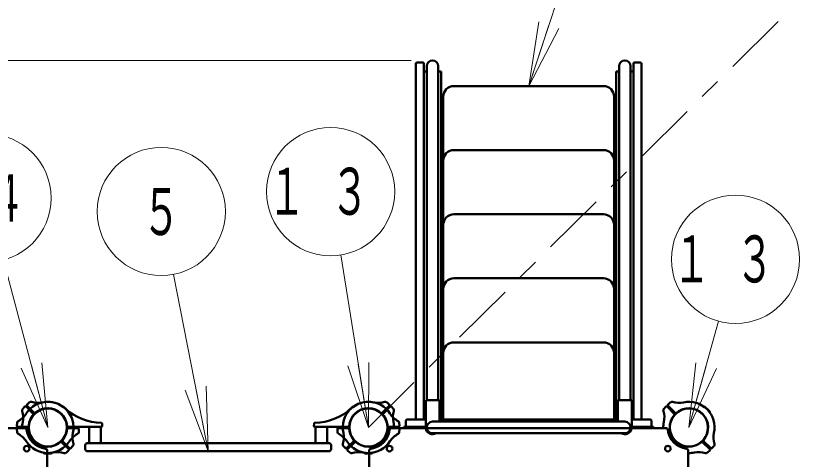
# Model space of a CAD drawing. Units: millimetres on the paper. Extents: x -385 to 0, y -599 to 267.
# Drawn here: x -273.76 to -236.77, y 157.05 to 177.8 of the extents above; entities that cross this region are included whole.
import ezdxf
from ezdxf.enums import TextEntityAlignment as Align

# ---------------------------------------------------------------- set-up
doc = ezdxf.new("R2010")
doc.units = ezdxf.units.MM
doc.linetypes.add('USER2', pattern=[6, 3, -1, 1, -1])
doc.layers.add('LY_1', color=140, linetype='Continuous', lineweight=50)
doc.styles.add('ＭＳ ゴシック', font='')
doc.styles.get('ＭＳ ゴシック').set_extended_font_data('MS Gothic')

msp = doc.modelspace()

# ---------------------------------------------------------------- linework, layer by layer
at = {"layer": 'LY_1', "color": 7, "linetype": 'USER2', "lineweight": 13}
msp.add_line((-257.261, 158.531), (-234.748, 180.843), dxfattribs=at)
at = {"layer": 'LY_1', "color": 7, "lineweight": 13}
for p, q in [((-249.761, 174.511), (-247.659, 180.852)), ((-249.761, 174.511), (-249.292, 177.516)), ((-249.761, 174.511), (-248.817, 177.359)), ((-248.343, 177.201), (-249.761, 174.511)), ((-255.261, 175.708), (-355.311, 175.708)), ((-257.261, 158.531), (-258.556, 166.605)), ((-272.261, 158.531), (-274.339, 166.367)), ((-264.761, 157.421), (-266.379, 165.693)), ((-242.261, 158.531), (-240.882, 163.509)), ((-272.261, 158.531), (-273.513, 161.303)), ((-272.261, 158.531), (-273.03, 161.431)), ((-272.547, 161.559), (-272.261, 158.531)), ((-257.261, 158.531), (-258.23, 161.414)), ((-257.261, 158.531), (-257.736, 161.493)), ((-257.243, 161.572), (-257.261, 158.531)), ((-242.261, 158.531), (-241.942, 161.556)), ((-242.261, 158.531), (-241.46, 161.422)), ((-240.978, 161.289), (-242.261, 158.531)), ((-264.761, 157.421), (-265.828, 160.269)), ((-264.761, 157.421), (-265.337, 160.365)), ((-264.846, 160.461), (-264.761, 157.421))]:
    msp.add_line(p, q, dxfattribs=at)
at = {"layer": 'LY_1'}
for p, q in [((-255.041, 175.556), (-255.041, 158.971)), ((-254.721, 175.616), (-254.981, 175.616)), ((-254.661, 175.556), (-254.661, 158.911)), ((-254.533, 175.436), (-254.533, 159.803)), ((-253.989, 175.436), (-253.989, 159.803)), ((-245.533, 175.436), (-245.533, 159.803)), ((-244.989, 175.436), (-244.989, 159.803)), ((-244.861, 175.556), (-244.861, 158.911)), ((-244.801, 175.616), (-244.541, 175.616)), ((-244.481, 175.556), (-244.481, 158.971)), ((-254.533, 175.191), (-254.661, 175.191)), ((-254.661, 175.191), (-254.661, 158.911)), ((-253.861, 175.191), (-253.989, 175.191)), ((-253.861, 175.191), (-253.861, 158.911)), ((-245.661, 175.191), (-245.661, 158.911)), ((-245.661, 175.191), (-245.533, 175.191)), ((-244.989, 175.191), (-244.861, 175.191)), ((-244.861, 175.191), (-244.861, 158.911)), ((-249.761, 174.511), (-253.261, 174.511)), ((-249.761, 174.511), (-246.261, 174.511)), ((-253.761, 174.011), (-253.761, 158.911)), ((-245.761, 174.011), (-245.761, 158.911)), ((-249.761, 171.511), (-253.261, 171.511)), ((-249.761, 171.511), (-246.261, 171.511)), ((-249.761, 168.511), (-253.261, 168.511)), ((-249.761, 168.511), (-246.261, 168.511)), ((-249.761, 165.511), (-253.261, 165.511)), ((-249.761, 165.511), (-246.261, 165.511)), ((-249.761, 162.511), (-253.261, 162.511)), ((-249.761, 162.511), (-246.261, 162.511)), ((-254.581, 159.803), (-254.581, 158.563)), ((-253.941, 159.803), (-254.581, 159.803)), ((-253.941, 159.803), (-253.941, 158.803)), ((-245.581, 159.803), (-244.941, 159.803)), ((-245.581, 159.803), (-245.581, 158.803)), ((-244.941, 159.803), (-244.941, 158.563)), ((-273.336, 159.505), (-273.443, 159.39)), ((-272.945, 159.173), (-273.279, 159.506)), ((-272.903, 159.215), (-273.236, 159.548)), ((-273.235, 159.606), (-273.12, 159.713)), ((-271.566, 159.509), (-271.564, 159.511)), ((-257.957, 159.509), (-257.959, 159.511)), ((-256.62, 159.215), (-256.287, 159.548)), ((-256.577, 159.173), (-256.244, 159.506)), ((-256.288, 159.606), (-256.403, 159.713)), ((-256.187, 159.505), (-256.079, 159.39)), ((-243.336, 159.505), (-243.443, 159.39)), ((-242.945, 159.173), (-243.279, 159.506)), ((-242.903, 159.215), (-243.236, 159.548)), ((-243.235, 159.606), (-243.12, 159.713)), ((-241.566, 159.509), (-241.564, 159.511)), ((-271.283, 159.226), (-271.281, 159.229)), ((-258.239, 159.226), (-258.242, 159.229)), ((-241.283, 159.226), (-241.281, 159.229)), ((-273.71, 158.602), (-273.705, 158.748)), ((-269.713, 158.603), (-269.718, 158.708)), ((-259.81, 158.603), (-259.805, 158.708)), ((-255.813, 158.602), (-255.818, 158.748)), ((-255.511, 158.811), (-255.511, 158.631)), ((-255.411, 158.911), (-254.581, 158.911)), ((-249.761, 158.803), (-254.261, 158.803)), ((-253.941, 158.911), (-249.761, 158.911)), ((-245.581, 158.911), (-249.761, 158.911)), ((-249.761, 158.803), (-245.261, 158.803)), ((-244.111, 158.911), (-244.941, 158.911)), ((-244.011, 158.811), (-244.011, 158.631)), ((-279.761, 158.501), (-273.354, 158.501)), ((-273.71, 158.46), (-273.704, 158.302)), ((-273.199, 158.561), (-273.67, 158.561)), ((-273.199, 158.501), (-273.67, 158.501)), ((-271.324, 158.561), (-269.752, 158.561)), ((-271.324, 158.501), (-270.853, 158.501)), ((-270.813, 158.46), (-270.818, 158.314)), ((-270.333, 158.561), (-270.333, 157.801)), ((-269.789, 158.561), (-269.789, 157.801)), ((-258.199, 158.561), (-259.77, 158.561)), ((-259.733, 158.561), (-259.733, 157.801)), ((-259.189, 158.561), (-259.189, 157.801)), ((-258.71, 158.46), (-258.705, 158.314)), ((-258.199, 158.501), (-258.67, 158.501)), ((-256.324, 158.561), (-255.853, 158.561)), ((-256.324, 158.501), (-255.853, 158.501)), ((-249.761, 158.501), (-256.169, 158.501)), ((-255.813, 158.46), (-255.818, 158.302)), ((-254.532, 158.563), (-255.601, 158.563)), ((-255.601, 158.563), (-255.601, 158.499)), ((-254.532, 158.499), (-255.601, 158.499)), ((-249.761, 158.501), (-243.354, 158.501)), ((-244.991, 158.563), (-243.921, 158.563)), ((-244.991, 158.499), (-243.921, 158.499)), ((-243.921, 158.563), (-243.921, 158.499)), ((-249.761, 158.259), (-254.261, 158.259)), ((-249.761, 158.259), (-245.261, 158.259)), ((-271.62, 157.847), (-271.287, 157.514)), ((-271.577, 157.889), (-271.244, 157.556)), ((-271.187, 157.557), (-271.087, 157.664)), ((-270.511, 157.521), (-270.511, 157.701)), ((-259.111, 157.801), (-270.411, 157.801)), ((-259.011, 157.521), (-259.011, 157.701)), ((-258.336, 157.557), (-258.435, 157.664)), ((-257.945, 157.889), (-258.279, 157.556)), ((-257.903, 157.847), (-258.236, 157.514)), ((-241.62, 157.847), (-241.287, 157.514)), ((-241.577, 157.889), (-241.244, 157.556)), ((-241.187, 157.557), (-241.087, 157.664)), ((-272.461, 157.348), (-272.461, 157.345)), ((-272.291, 151.031), (-272.291, 157.439)), ((-272.061, 157.348), (-272.061, 157.345)), ((-271.288, 157.456), (-271.394, 157.357)), ((-259.111, 157.421), (-270.411, 157.421)), ((-258.235, 157.456), (-258.129, 157.357)), ((-257.461, 157.348), (-257.461, 157.345)), ((-257.231, 151.031), (-257.231, 157.439)), ((-257.061, 157.348), (-257.061, 157.345)), ((-242.291, 151.031), (-242.291, 157.439)), ((-241.288, 157.456), (-241.394, 157.357))]:
    msp.add_line(p, q, dxfattribs=at)
at = {"layer": 'LY_1', "color": 7, "lineweight": 13}
for centre in [(-259.031, 169.567), (-275.107, 169.267), (-266.955, 168.637), (-240.081, 166.4)]:
    msp.add_circle(centre, 3, dxfattribs=at)
at = {"layer": 'LY_1'}
for centre, radius in [((-272.261, 158.531), 0.891), ((-257.261, 158.531), 0.891), ((-242.261, 158.531), 0.891), ((-273.251, 157.541), 0.13), ((-256.271, 157.541), 0.13), ((-243.251, 157.541), 0.13)]:
    msp.add_circle(centre, radius, dxfattribs=at)
for centre, radius, start, end in [((-254.261, 175.436), 0.272, 0, 180), ((-245.261, 175.436), 0.272, 0, 180), ((-254.981, 175.556), 0.06, 90, 180), ((-254.721, 175.556), 0.06, 0, 90), ((-244.801, 175.556), 0.06, 90, 180), ((-244.541, 175.556), 0.06, 0, 90), ((-253.261, 174.011), 0.5, 90, 180), ((-246.261, 174.011), 0.5, 0, 90), ((-253.261, 171.011), 0.5, 90, 180), ((-246.261, 171.011), 0.5, 0, 90), ((-253.261, 168.011), 0.5, 90, 180), ((-246.261, 168.011), 0.5, 0, 90), ((-253.261, 165.011), 0.5, 90, 180), ((-246.261, 165.011), 0.5, 0, 90), ((-253.261, 162.011), 0.5, 90, 180), ((-246.261, 162.011), 0.5, 0, 90), ((-273.307, 159.478), 0.04, 45, 137), ((-272.261, 158.531), 1.2, 90, 147.2728), ((-273.208, 159.577), 0.04, 133, 225), ((-272.261, 158.531), 0.9, 90, 175.7293), ((-273.061, 159.632), 0.1, 72.4588, 133), ((-272.729, 160.681), 1, 252.4588, 282.2728), ((-272.261, 158.531), 0.9, 45, 130.7293), ((-272.261, 158.531), 1.2, 45, 102.2728), ((-272.261, 158.531), 1.2, 47.7828, 90), ((-272.261, 158.531), 0.9, 4.2707, 90), ((-271.55, 159.497), 0.02, 53.6269, 135), ((-272.261, 158.531), 1.22, 45, 53.6269), ((-269.708, 161.345), 2.6, 227.7828, 268.9158), ((-259.815, 161.345), 2.6, 271.0842, 312.2172), ((-257.261, 158.531), 0.9, 90, 175.7293), ((-257.261, 158.531), 1.22, 126.3731, 135), ((-257.261, 158.531), 1.2, 77.7272, 135), ((-257.261, 158.531), 1.2, 90, 132.2172), ((-257.973, 159.497), 0.02, 45, 126.3731), ((-257.261, 158.531), 0.9, 49.2707, 135), ((-257.261, 158.531), 1.2, 32.7272, 90), ((-257.261, 158.531), 0.9, 4.2707, 90), ((-256.794, 160.681), 1, 257.7272, 287.5412), ((-256.462, 159.632), 0.1, 47, 107.5412), ((-256.315, 159.577), 0.04, 315, 47), ((-256.216, 159.478), 0.04, 43, 135), ((-243.307, 159.478), 0.04, 45, 137), ((-243.208, 159.577), 0.04, 133, 225), ((-243.061, 159.632), 0.1, 72.4588, 133), ((-242.729, 160.681), 1, 252.4588, 282.2728), ((-242.261, 158.531), 0.9, 45, 130.7293), ((-242.261, 158.531), 1.2, 45, 102.2728), ((-241.55, 159.497), 0.02, 53.6269, 135), ((-242.261, 158.531), 1.22, 45, 53.6269), ((-274.112, 159.72), 1, 297.4588, 327.2728), ((-273.362, 159.33), 0.1, 137, 197.5412), ((-274.411, 158.999), 1, 347.7272, 17.5412), ((-272.261, 158.531), 0.9, 139.2707, 225), ((-272.974, 159.144), 0.04, 319.2707, 45), ((-272.875, 159.243), 0.04, 225, 310.7293), ((-272.261, 158.531), 0.9, 319.2707, 45), ((-272.261, 158.531), 1.2, 347.7272, 45), ((-272.261, 158.531), 1.22, 36.3731, 45), ((-271.295, 159.243), 0.02, 315, 36.3731), ((-257.261, 158.531), 1.2, 135, 192.2728), ((-258.228, 159.243), 0.02, 143.6269, 225), ((-257.261, 158.531), 1.22, 135, 143.6269), ((-257.261, 158.531), 0.9, 135, 220.7293), ((-256.648, 159.243), 0.04, 229.2707, 315), ((-257.261, 158.531), 0.9, 315, 40.7293), ((-256.549, 159.144), 0.04, 135, 220.7293), ((-255.411, 159.72), 1, 212.7272, 242.5412), ((-255.112, 158.999), 1, 162.4588, 192.2728), ((-256.161, 159.33), 0.1, 342.4588, 43), ((-243.362, 159.33), 0.1, 137, 197.5412), ((-244.411, 158.999), 1, 347.7272, 17.5412), ((-242.261, 158.531), 0.9, 139.2707, 225), ((-242.974, 159.144), 0.04, 319.2707, 45), ((-242.875, 159.243), 0.04, 225, 310.7293), ((-242.261, 158.531), 0.9, 319.2707, 45), ((-242.261, 158.531), 1.2, 347.7272, 45), ((-242.261, 158.531), 1.22, 36.3731, 45), ((-241.295, 159.243), 0.02, 315, 36.3731), ((-273.605, 158.744), 0.1, 117.4588, 178), ((-273.605, 158.744), 0.1, 117.4588, 178), ((-272.261, 158.531), 1.2, 167.7272, 181.4325), ((-269.758, 158.706), 0.04, 3, 88.9159), ((-259.765, 158.706), 0.04, 91.0841, 177), ((-257.261, 158.531), 1.2, 358.5675, 12.2728), ((-255.918, 158.744), 0.1, 2, 62.5412), ((-255.918, 158.744), 0.1, 2, 62.5412), ((-255.411, 158.811), 0.1, 90, 180), ((-254.261, 158.531), 0.272, 90, 270), ((-245.261, 158.531), 0.272, 270, 90), ((-244.111, 158.811), 0.1, 0, 90), ((-242.261, 158.531), 1.2, 167.7272, 181.4325), ((-273.67, 158.601), 0.04, 178, 270), ((-273.67, 158.461), 0.04, 90, 182), ((-273.605, 158.318), 0.1, 182, 242.5412), ((-273.354, 158.401), 0.1, 6.7872, 90), ((-272.261, 158.531), 1, 186.7872, 263.2128), ((-273.199, 158.601), 0.04, 270, 355.7293), ((-273.199, 158.461), 0.04, 4.2707, 90), ((-272.261, 158.531), 0.9, 184.2707, 270), ((-272.261, 158.531), 0.9, 270, 355.7293), ((-271.324, 158.601), 0.04, 184.2707, 270), ((-271.324, 158.461), 0.04, 90, 175.7293), ((-270.918, 158.318), 0.1, 297.4588, 358), ((-270.853, 158.461), 0.04, 358, 90), ((-269.752, 158.601), 0.04, 270, 3), ((-259.77, 158.601), 0.04, 177, 270), ((-258.67, 158.461), 0.04, 90, 182), ((-258.605, 158.318), 0.1, 182, 242.5412), ((-258.199, 158.601), 0.04, 270, 355.7293), ((-258.199, 158.461), 0.04, 4.2707, 90), ((-257.261, 158.531), 0.9, 184.2707, 270), ((-257.261, 158.531), 0.9, 270, 355.7293), ((-257.261, 158.531), 1, 276.7872, 353.2128), ((-256.324, 158.601), 0.04, 184.2707, 270), ((-256.324, 158.461), 0.04, 90, 175.7293), ((-256.169, 158.401), 0.1, 90, 173.2128), ((-255.918, 158.318), 0.1, 297.4588, 358), ((-255.853, 158.601), 0.04, 270, 2), ((-255.853, 158.461), 0.04, 358, 90), ((-255.411, 158.631), 0.1, 180, 222.8436), ((-254.261, 158.531), 0.32, 185.7392, 301.7883), ((-245.261, 158.531), 0.32, 238.2117, 354.2608), ((-244.111, 158.631), 0.1, 317.1564, 0), ((-243.354, 158.401), 0.1, 6.7872, 90), ((-242.261, 158.531), 1, 186.7872, 263.2128), ((-274.112, 157.342), 1, 32.7272, 62.5412), ((-271.549, 157.918), 0.04, 139.2707, 225), ((-270.411, 157.342), 1, 117.4588, 147.2728), ((-270.112, 158.063), 1, 167.7272, 197.5412), ((-259.112, 157.342), 1, 32.7272, 62.5412), ((-259.411, 158.063), 1, 342.4588, 12.2728), ((-257.974, 157.918), 0.04, 315, 40.7293), ((-255.411, 157.342), 1, 117.4588, 147.2728), ((-241.549, 157.918), 0.04, 139.2707, 225), ((-240.112, 158.063), 1, 167.7272, 197.5412), ((-272.261, 158.531), 1.2, 212.7272, 270), ((-272.261, 158.531), 0.9, 225, 310.7293), ((-272.261, 158.531), 1.2, 270, 327.2728), ((-271.648, 157.819), 0.04, 45, 130.7293), ((-271.161, 157.732), 0.1, 317, 17.5412), ((-270.411, 157.701), 0.1, 90, 180), ((-259.111, 157.701), 0.1, 360, 90), ((-258.362, 157.732), 0.1, 162.4588, 223), ((-257.261, 158.531), 1.2, 212.7272, 270), ((-257.875, 157.819), 0.04, 49.2707, 135), ((-257.261, 158.531), 0.9, 229.2707, 315), ((-257.261, 158.531), 1.2, 270, 327.2728), ((-242.261, 158.531), 0.9, 225, 310.7293), ((-241.648, 157.819), 0.04, 45, 130.7293), ((-241.161, 157.732), 0.1, 317, 17.5412), ((-272.441, 157.345), 0.02, 180, 261.3731), ((-272.261, 158.531), 1.22, 261.3731, 270), ((-272.391, 157.439), 0.1, 0, 83.2128), ((-272.261, 158.531), 1.2, 268.5675, 282.2728), ((-272.261, 158.531), 1.22, 270, 278.6269), ((-272.081, 157.345), 0.02, 278.6269, 360), ((-271.794, 156.381), 1, 72.4588, 102.2728), ((-271.462, 157.43), 0.1, 252.4588, 313), ((-271.315, 157.486), 0.04, 313, 45), ((-271.216, 157.585), 0.04, 225, 317), ((-270.411, 157.521), 0.1, 180, 270), ((-259.111, 157.521), 0.1, 270, 360), ((-258.307, 157.585), 0.04, 223, 315), ((-258.208, 157.486), 0.04, 135, 227), ((-258.061, 157.43), 0.1, 227, 287.5412), ((-257.729, 156.381), 1, 77.7272, 107.5412), ((-257.261, 158.531), 1.2, 257.7272, 271.4325), ((-257.441, 157.345), 0.02, 180, 261.3731), ((-257.261, 158.531), 1.22, 261.3731, 270), ((-257.261, 158.531), 1.22, 270, 278.6269), ((-257.131, 157.439), 0.1, 96.7872, 180), ((-257.081, 157.345), 0.02, 278.6269, 360), ((-242.391, 157.439), 0.1, 0, 83.2128), ((-242.261, 158.531), 1.2, 268.5675, 282.2728), ((-241.794, 156.381), 1, 72.4588, 102.2728), ((-241.462, 157.43), 0.1, 252.4588, 313), ((-241.315, 157.486), 0.04, 313, 45), ((-241.216, 157.585), 0.04, 225, 317)]:
    msp.add_arc(centre, radius, start, end, dxfattribs=at)

# ---------------------------------------------------------------- texts
at = {"layer": 'LY_1', "color": 7, "style": 'ＭＳ ゴシック', "width": 0.6}
msp.add_text('５', height=2.199, dxfattribs=at).set_placement((-266.955, 168.637), align=Align.MIDDLE_CENTER)
at = {"layer": 'LY_1', "color": 7, "char_height": 2.199, "attachment_point": 5, "style": 'ＭＳ ゴシック'}
for s, insert in [('\\T1.64;\\W0.6;１３', (-259.031, 169.567)), ('\\T1.64;\\W0.6;１４', (-275.107, 169.267)), ('\\T1.64;\\W0.6;１３', (-240.081, 166.4))]:
    msp.add_mtext(s, dxfattribs=dict(at, insert=insert))

doc.saveas('drawing.dxf')
